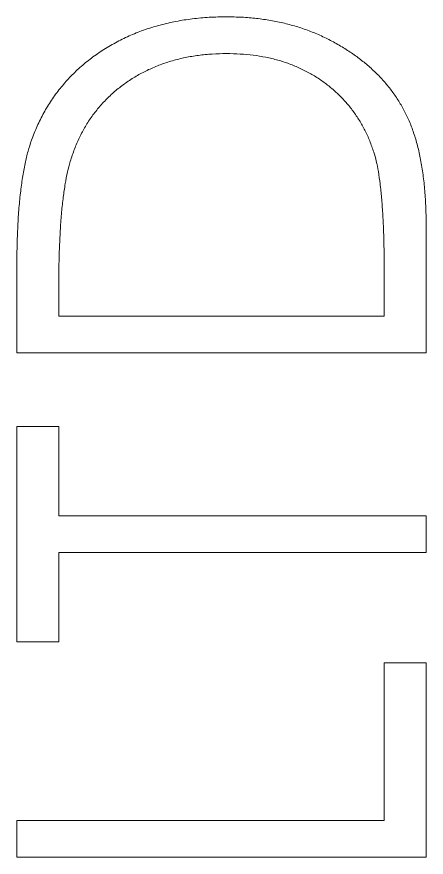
# Model space of a CAD drawing. Header units: millimetres. Extents: x 60229 to 91621, y 21923 to 36546.
# Drawn here: x 69868.709 to 69869.503, y 30020.959 to 30022.587 of the extents above; entities that cross this region are included whole.
import ezdxf

# ---------------------------------------------------------------- set-up
doc = ezdxf.new("R2010")
doc.units = ezdxf.units.MM

# ---------------------------------------------------------------- blocks, each defined once
blk = doc.blocks.new('PS2-40S3P40G-DM')
at = {"color": 7, "linetype": 'Continuous', "lineweight": 0}
for p, q in [((16.9255, 9.6554), (16.9255, 9.4094)), ((16.1317, 9.4094), (16.1317, 9.5697)), ((16.8441, 9.4807), (16.8441, 9.5718)), ((16.2131, 9.5365), (16.2131, 9.4807)), ((16.2131, 9.4807), (16.8441, 9.4807)), ((16.9255, 9.4094), (16.1317, 9.4094)), ((16.1317, 9.267), (16.2131, 9.267)), ((16.1317, 8.8497), (16.1317, 9.267)), ((16.2131, 9.267), (16.2131, 9.094)), ((16.2131, 9.094), (16.9255, 9.094)), ((16.9255, 9.094), (16.9255, 9.0227)), ((16.2131, 9.0227), (16.2131, 8.8497)), ((16.9255, 9.0227), (16.2131, 9.0227)), ((16.2131, 8.8497), (16.1317, 8.8497)), ((16.8441, 8.809), (16.9255, 8.809)), ((16.8441, 8.5038), (16.8441, 8.809)), ((16.9255, 8.809), (16.9255, 8.4325)), ((16.1317, 8.5038), (16.8441, 8.5038)), ((16.1317, 8.4325), (16.1317, 8.5038)), ((16.9255, 8.4325), (16.1317, 8.4325))]:
    blk.add_line(p, q, dxfattribs=at)
for points, knots in [([(16.1604, 9.8216), (16.1639, 9.8308), (16.1708, 9.8489), (16.1838, 9.8748), (16.1986, 9.8992), (16.2154, 9.922), (16.2339, 9.9432), (16.2541, 9.9631), (16.2765, 9.9811), (16.3005, 9.9977), (16.326, 10.0126), (16.3529, 10.0255), (16.3809, 10.0363), (16.4101, 10.0452), (16.4406, 10.0523), (16.4723, 10.0571), (16.5051, 10.0602), (16.5273, 10.0606), (16.5386, 10.0607)], [0, 0, 0, 0, 0.061546, 0.121697, 0.181159, 0.240077, 0.298686, 0.357633, 0.417592, 0.478482, 0.540397, 0.602336, 0.664997, 0.728553, 0.793646, 0.860531, 0.929234, 1, 1, 1, 1]), ([(16.1604, 9.8216), (16.1639, 9.8308), (16.1708, 9.8489), (16.1838, 9.8748), (16.1986, 9.8992), (16.2154, 9.922), (16.2339, 9.9432), (16.2541, 9.9631), (16.2765, 9.9811), (16.3005, 9.9977), (16.326, 10.0126), (16.3529, 10.0255), (16.3809, 10.0363), (16.4101, 10.0452), (16.4406, 10.0523), (16.4723, 10.0571), (16.5051, 10.0602), (16.5273, 10.0606), (16.5386, 10.0607)], [0, 0, 0, 0, 0.061546, 0.121697, 0.181159, 0.240077, 0.298686, 0.357633, 0.417592, 0.478482, 0.540397, 0.602336, 0.664997, 0.728553, 0.793646, 0.860531, 0.929234, 1, 1, 1, 1]), ([(16.5386, 10.0607), (16.5484, 10.0606), (16.5678, 10.0603), (16.5963, 10.0578), (16.6239, 10.0541), (16.6506, 10.0484), (16.6765, 10.0415), (16.7014, 10.0327), (16.7255, 10.0226), (16.7485, 10.0108), (16.7703, 9.9978), (16.7909, 9.984), (16.8097, 9.969), (16.8274, 9.9532), (16.8434, 9.9364), (16.858, 9.9186), (16.871, 9.8999), (16.8826, 9.88), (16.893, 9.8589), (16.9016, 9.8356), (16.9091, 9.8105), (16.915, 9.7834), (16.9198, 9.7542), (16.923, 9.7231), (16.9252, 9.6899), (16.9254, 9.6671), (16.9255, 9.6554)], [0, 0, 0, 0, 0.046084, 0.090813, 0.134304, 0.177036, 0.218837, 0.260262, 0.3011, 0.341637, 0.381609, 0.420148, 0.45791, 0.494761, 0.531219, 0.566961, 0.602742, 0.638232, 0.674761, 0.713378, 0.754425, 0.797802, 0.843979, 0.893064, 0.94496, 1, 1, 1, 1]), ([(16.5386, 10.0607), (16.5484, 10.0606), (16.5678, 10.0603), (16.5963, 10.0578), (16.6239, 10.0541), (16.6506, 10.0484), (16.6765, 10.0415), (16.7014, 10.0327), (16.7255, 10.0226), (16.7485, 10.0108), (16.7703, 9.9978), (16.7909, 9.984), (16.8097, 9.969), (16.8274, 9.9532), (16.8434, 9.9364), (16.858, 9.9186), (16.871, 9.8999), (16.8826, 9.88), (16.893, 9.8589), (16.9016, 9.8356), (16.9091, 9.8105), (16.915, 9.7834), (16.9198, 9.7542), (16.923, 9.7231), (16.9252, 9.6899), (16.9254, 9.6671), (16.9255, 9.6554)], [0, 0, 0, 0, 0.046084, 0.090813, 0.134304, 0.177036, 0.218837, 0.260262, 0.3011, 0.341637, 0.381609, 0.420148, 0.45791, 0.494761, 0.531219, 0.566961, 0.602742, 0.638232, 0.674761, 0.713378, 0.754425, 0.797802, 0.843979, 0.893064, 0.94496, 1, 1, 1, 1]), ([(16.5385, 9.9895), (16.5292, 9.9894), (16.511, 9.9891), (16.4842, 9.9863), (16.4585, 9.9821), (16.4337, 9.976), (16.41, 9.9683), (16.3874, 9.9586), (16.3656, 9.9476), (16.3452, 9.9344), (16.3259, 9.92), (16.3082, 9.9041), (16.2921, 9.8868), (16.2773, 9.8684), (16.2645, 9.8483), (16.253, 9.827), (16.2432, 9.8043), (16.238, 9.7884), (16.2354, 9.7804)], [0, 0, 0, 0, 0.070151, 0.137813, 0.203226, 0.267174, 0.330024, 0.391794, 0.453084, 0.514334, 0.575, 0.634865, 0.694116, 0.753442, 0.813126, 0.87408, 0.936007, 1, 1, 1, 1]), ([(16.5385, 9.9895), (16.5292, 9.9894), (16.511, 9.9891), (16.4842, 9.9863), (16.4585, 9.9821), (16.4337, 9.976), (16.41, 9.9683), (16.3874, 9.9586), (16.3656, 9.9476), (16.3452, 9.9344), (16.3259, 9.92), (16.3082, 9.9041), (16.2921, 9.8868), (16.2773, 9.8684), (16.2645, 9.8483), (16.253, 9.827), (16.2432, 9.8043), (16.238, 9.7884), (16.2354, 9.7804)], [0, 0, 0, 0, 0.070151, 0.137813, 0.203226, 0.267174, 0.330024, 0.391794, 0.453084, 0.514334, 0.575, 0.634865, 0.694116, 0.753442, 0.813126, 0.87408, 0.936007, 1, 1, 1, 1]), ([(16.8239, 9.7987), (16.8213, 9.8059), (16.8163, 9.8202), (16.8071, 9.8409), (16.7962, 9.8601), (16.7841, 9.8782), (16.7703, 9.8951), (16.7552, 9.9108), (16.7387, 9.9255), (16.7208, 9.9387), (16.7017, 9.9507), (16.6814, 9.961), (16.6601, 9.97), (16.6378, 9.9771), (16.6144, 9.9827), (16.59, 9.9866), (16.5646, 9.989), (16.5473, 9.9893), (16.5385, 9.9895)], [0, 0, 0, 0, 0.062412, 0.123333, 0.183117, 0.241773, 0.300566, 0.359665, 0.418864, 0.479511, 0.540462, 0.601913, 0.664467, 0.727807, 0.792475, 0.859249, 0.928467, 1, 1, 1, 1]), ([(16.8239, 9.7987), (16.8213, 9.8059), (16.8163, 9.8202), (16.8071, 9.8409), (16.7962, 9.8601), (16.7841, 9.8782), (16.7703, 9.8951), (16.7552, 9.9108), (16.7387, 9.9255), (16.7208, 9.9387), (16.7017, 9.9507), (16.6814, 9.961), (16.6601, 9.97), (16.6378, 9.9771), (16.6144, 9.9827), (16.59, 9.9866), (16.5646, 9.989), (16.5473, 9.9893), (16.5385, 9.9895)], [0, 0, 0, 0, 0.062412, 0.123333, 0.183117, 0.241773, 0.300566, 0.359665, 0.418864, 0.479511, 0.540462, 0.601913, 0.664467, 0.727807, 0.792475, 0.859249, 0.928467, 1, 1, 1, 1]), ([(16.1317, 9.5697), (16.1318, 9.5837), (16.132, 9.6106), (16.1333, 9.6495), (16.1354, 9.6855), (16.1386, 9.7185), (16.1425, 9.7485), (16.1474, 9.7756), (16.1531, 9.7997), (16.158, 9.8146), (16.1604, 9.8216)], [0, 0, 0, 0, 0.164289, 0.317406, 0.458844, 0.589367, 0.707831, 0.81577, 0.91288, 1, 1, 1, 1]), ([(16.1317, 9.5697), (16.1318, 9.5837), (16.132, 9.6106), (16.1333, 9.6495), (16.1354, 9.6855), (16.1386, 9.7185), (16.1425, 9.7485), (16.1474, 9.7756), (16.1531, 9.7997), (16.158, 9.8146), (16.1604, 9.8216)], [0, 0, 0, 0, 0.164289, 0.317406, 0.458844, 0.589367, 0.707831, 0.81577, 0.91288, 1, 1, 1, 1]), ([(16.8441, 9.5718), (16.844, 9.5849), (16.8439, 9.6101), (16.843, 9.6463), (16.8414, 9.6793), (16.8392, 9.7093), (16.8364, 9.7361), (16.8332, 9.7599), (16.8292, 9.7805), (16.8256, 9.7929), (16.8239, 9.7987)], [0, 0, 0, 0, 0.171901, 0.330628, 0.475549, 0.606746, 0.725024, 0.829742, 0.921323, 1, 1, 1, 1]), ([(16.8441, 9.5718), (16.844, 9.5849), (16.8439, 9.6101), (16.843, 9.6463), (16.8414, 9.6793), (16.8392, 9.7093), (16.8364, 9.7361), (16.8332, 9.7599), (16.8292, 9.7805), (16.8256, 9.7929), (16.8239, 9.7987)], [0, 0, 0, 0, 0.171901, 0.330628, 0.475549, 0.606746, 0.725024, 0.829742, 0.921323, 1, 1, 1, 1]), ([(16.2354, 9.7804), (16.2336, 9.7737), (16.2297, 9.7596), (16.2254, 9.7365), (16.2216, 9.7105), (16.2184, 9.6815), (16.2161, 9.6495), (16.2144, 9.6145), (16.2133, 9.5765), (16.2132, 9.5502), (16.2131, 9.5365)], [0, 0, 0, 0, 0.084319, 0.179285, 0.286583, 0.405111, 0.535593, 0.67819, 0.832976, 1, 1, 1, 1]), ([(16.2354, 9.7804), (16.2336, 9.7737), (16.2297, 9.7596), (16.2254, 9.7365), (16.2216, 9.7105), (16.2184, 9.6815), (16.2161, 9.6495), (16.2144, 9.6145), (16.2133, 9.5765), (16.2132, 9.5502), (16.2131, 9.5365)], [0, 0, 0, 0, 0.084319, 0.179285, 0.286583, 0.405111, 0.535593, 0.67819, 0.832976, 1, 1, 1, 1])]:
    blk.add_open_spline(points, degree=3, knots=knots, dxfattribs=at)

msp = doc.modelspace()

# ---------------------------------------------------------------- block references
at = {"lineweight": -2}
msp.add_blockref('PS2-40S3P40G-DM', (69852.5773, 30012.5267), dxfattribs=at)

doc.saveas('drawing.dxf')
